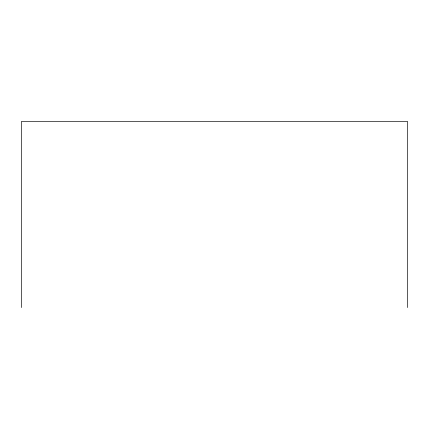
<?xml version="1.0" encoding="UTF-8"?>
<svg xmlns="http://www.w3.org/2000/svg" width="429" height="429" viewBox="0 0 429 429"><rect width="100%" height="100%" fill="white"/><g stroke="black" fill="none" stroke-linecap="round" stroke-linejoin="round"><path stroke-width="0.64" d="M407.55 307.555L407.55 121.445L21.45 121.445L21.45 307.555"/></g></svg>
